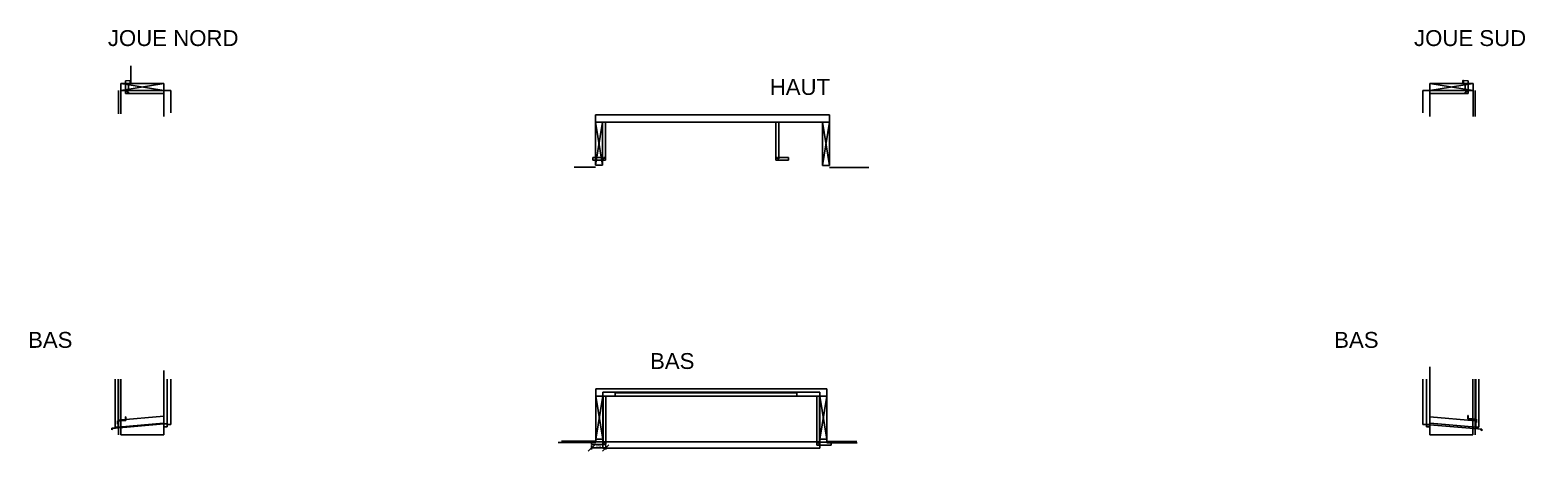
# Model space of a CAD drawing. Header units: millimetres. Extents: x -676 to 20600, y -6551 to 2508.
# Drawn here: x 11183 to 20600, y -5850 to -3199 of the extents above; entities that cross this region are included whole.
import ezdxf

# ---------------------------------------------------------------- set-up
doc = ezdxf.new("R2010")
doc.units = ezdxf.units.MM
doc.layers.get('0').update_dxf_attribs({"lineweight": 25, "true_color": 0xffffff})
doc.layers.get('Defpoints').update_dxf_attribs({"true_color": 0xffffff})
for name, color, linetype, lineweight, true_color in [('0 ... Seuil', 178, 'Continuous', 25, 0x000000), ('Baie', 136, 'Continuous', 25, 0x008080), ('Compribande', 2, 'Continuous', 25, 0xffff00), ('Cotes', 4, 'Continuous', 25, 0x00ffff), ('Enduit', 42, 'Continuous', 25, 0xcd8900), ('FibreDeBois', 30, 'Continuous', 25, 0xff7f00), ('LarmierBasDeMur', 178, 'Continuous', 25, 0x000000), ('Montant Précadre', 16, 'Continuous', 25, 0x800000), ('Option Bois Brule ... OptionRecalepinage', 1, 'Continuous', 25, 0xff0000), ('Option Bois Brule ... OptionRecalepinage ... Larmier', 178, 'Continuous', 25, 0x000000)]:
    doc.layers.add(name, color=color, linetype=linetype, lineweight=lineweight, true_color=true_color)
doc.styles.add('QCADDimTextStyle', font='txt')
doc.styles.add('textstyle15', font='')
doc.styles.add('textstyle16', font='')
doc.styles.add('textstyle17', font='')
doc.styles.add('textstyle18', font='')
doc.styles.add('textstyle19', font='')
doc.styles.add('textstyle20', font='')
doc.styles.get('textstyle15').set_extended_font_data('Liberation Sans')
doc.styles.get('textstyle16').set_extended_font_data('Liberation Sans')
doc.styles.get('textstyle17').set_extended_font_data('Liberation Sans')
doc.styles.get('textstyle18').set_extended_font_data('Liberation Sans')
doc.styles.get('textstyle19').set_extended_font_data('Liberation Sans')
doc.styles.get('textstyle20').set_extended_font_data('Liberation Sans')
doc.dimstyles.new('QCADDimStyle', dxfattribs={"dimtxt": 20, "dimasz": 20, "dimexe": 10, "dimexo": 5, "dimgap": 5, "dimtad": 1, "dimtoh": 1, "dimdec": 4, "dimzin": 0, "dimdsep": 46, "dimtxsty": 'QCADDimTextStyle', "dimcen": 0.09, "dimadec": 0, "dimazin": 0, "dimtfac": 1, "dimtdec": 4, "dimtofl": 0, "dimtmove": 0, "dimatfit": 3, "dimfxl": 1, "dimtolj": 1, "dimtzin": 0, "dimarcsym": 0})

# ---------------------------------------------------------------- blocks, each defined once
blk = doc.blocks.new('SeuilBaie1_VueDessus')
blk.add_line((1361, -302), (-5, -302))
at = {"layer": '0 ... Seuil'}
for p, q in [((-5, -343), (-5, 11)), ((1361, 11), (-5, 11)), ((1361, -343), (1361, 11)), ((1361, -15), (-5, -15)), ((-3.5, -302), (-3.5, -15)), ((1359.5, -302), (1359.5, -15)), ((1361, -343), (-5, -343))]:
    blk.add_line(p, q, dxfattribs=at)
blk = doc.blocks.new('SeuilBaie1_VueCoupeEst')
blk.add_line((26.1, -301.9), (-24.1, -301.9))
at = {"layer": '0 ... Seuil'}
for p, q in [((-0.5, 11), (-0.5, -14.9)), ((1, 11), (-0.5, 11)), ((1, 11), (1, -15)), ((1, -14.9), (-49.2, -14.9)), ((-49.2, -14.9), (-24.1, -301.9)), ((1, -14.9), (29.6, -341.4)), ((24.6, -301.9), (28.2, -342.9)), ((28.2, -342.9), (38.7, -342.9)), ((29.6, -341.4), (35.1, -341.4)), ((30.6, -336.9), (31.6, -335.8)), ((30.6, -336.9), (35.1, -341.4)), ((31.6, -335.8), (38.7, -342.9))]:
    blk.add_line(p, q, dxfattribs=at)
blk = doc.blocks.new('SeuilBaie1_VueCoupeOuest')
blk.add_line((-26.6, -301.9), (23.6, -301.9))
at = {"layer": '0 ... Seuil'}
for p, q in [((-1.5, 11), (-1.5, -15)), ((-1.5, 11), (0, 11)), ((0, 11), (0, -14.9)), ((-1.5, -14.9), (-30.1, -341.4)), ((-1.5, -14.9), (48.7, -14.9)), ((48.7, -14.9), (23.6, -301.9)), ((-32.1, -335.8), (-39.2, -342.9)), ((-28.7, -342.9), (-39.2, -342.9)), ((-31.1, -336.9), (-35.6, -341.4)), ((-30.1, -341.4), (-35.6, -341.4)), ((-31.1, -336.9), (-32.1, -335.8)), ((-25.1, -301.9), (-28.7, -342.9))]:
    blk.add_line(p, q, dxfattribs=at)
blk = doc.blocks.new('LarmierHautBaie1_VueCoupe')
at = {"layer": 'Option Bois Brule ... OptionRecalepinage ... Larmier'}
for p, q in [((0, 0), (0, 21.4)), ((1.5, 21.4), (0, 21.4)), ((0, 0), (51.8, -4.5)), ((1.5, 1.4), (1.5, 21.4)), ((1.5, 1.4), (53.3, -3.2)), ((46.2, -16.1), (47.3, -15)), ((46.2, -16.1), (53.3, -23.2)), ((47.3, -15), (51.8, -19.5)), ((51.8, -19.5), (51.8, -4.5)), ((53.3, -23.2), (53.3, -3.2))]:
    blk.add_line(p, q, dxfattribs=at)
blk = doc.blocks.new('*D67')
at = {"layer": 'Cotes', "color": 0, "lineweight": -2}
for p, q in [((14739.9, -5810), (14699.9, -5850)), ((14719.9, -5814.1), (14719.9, -5840)), ((14809.9, -5830), (14719.9, -5830)), ((14789.9, -5850), (14829.9, -5810)), ((14809.9, -5814.1), (14809.9, -5840))]:
    blk.add_line(p, q, dxfattribs=at)
at = {"layer": 'Defpoints', "color": 0}
for p in [(14719.9, -5809.1), (14719.9, -5830), (14809.9, -5809.1)]:
    blk.add_point(p, dxfattribs=at)
at = {"layer": 'Cotes', "color": 0, "insert": (14764.9, -5815), "char_height": 20, "attachment_point": 5, "style": 'QCADDimTextStyle'}
blk.add_mtext('\\A1;90', dxfattribs=at)

msp = doc.modelspace()

# ---------------------------------------------------------------- hatches: boundary and pattern name
at = {"layer": 'Compribande'}
h = msp.add_hatch(dxfattribs=at)
h.set_pattern_fill('JIS_WOOD', color=256, angle=180, style=0)
h.paths.add_polyline_path([(11817.9, -3535.63), (11814.9, -3535.63), (11814.9, -3516.1), (11817.9, -3516.1)], flags=0)
h = msp.add_hatch(dxfattribs=at)
h.set_pattern_fill('JIS_WOOD', color=256, style=0)
h.paths.add_polyline_path([(20208, -3535.63), (20211, -3535.63), (20211, -3516.1), (20208, -3516.1)], flags=0)

# ---------------------------------------------------------------- linework, layer by layer
for p in [(10091.87, 0), (10191.87, 0)]:
    msp.add_xline(p, (0, 1))
at = {"layer": 'Baie'}
for p, q in [((12070.9, -3580.63), (12025.9, -3580.63)), ((12025.9, -3580.63), (12025.9, -3726.63)), ((12070.9, -3580.63), (12070.9, -3720.54)), ((19955, -3580.63), (20000, -3580.63)), ((19955, -3580.63), (19955, -3720.54)), ((20000, -3580.63), (20000, -3726.63)), ((14744.37, -3779), (14744.37, -3734)), ((14744.37, -3734), (16219.37, -3734)), ((16219.37, -3779), (16219.37, -3734)), ((14744.37, -3779), (16219.37, -3779)), ((12025.9, -5697.63), (12025.9, -5397.63)), ((12046.9, -5697.63), (12046.9, -5397.63)), ((12070.9, -5682.63), (12070.9, -5397.63)), ((14746.87, -5504.05), (14746.87, -5459.05)), ((14746.87, -5459.05), (16202.87, -5459.05)), ((16202.87, -5504.05), (16202.87, -5459.05)), ((19955, -5682.63), (19955, -5397.63)), ((19979, -5697.63), (19979, -5397.63)), ((20000, -5697.63), (20000, -5397.63)), ((14746.87, -5504.05), (14867.87, -5504.05)), ((14867.87, -5504.05), (14867.87, -5483.05)), ((14867.87, -5483.05), (16012.87, -5483.05)), ((16012.87, -5504.05), (16012.87, -5483.05)), ((16157.87, -5504.05), (16012.87, -5504.05)), ((12025.98, -5682.63), (12025.9, -5682.63)), ((12046.9, -5697.63), (12025.9, -5697.63)), ((12070.9, -5682.63), (12046.9, -5682.63)), ((19955, -5682.63), (19979, -5682.63)), ((19979, -5697.63), (20000, -5697.63)), ((19999.91, -5682.63), (20000, -5682.63))]:
    msp.add_line(p, q, dxfattribs=at)
at = {"layer": 'Compribande'}
for p, q in [((11814.9, -3535.63), (11814.9, -3516.1)), ((11814.9, -3516.1), (11817.9, -3516.1)), ((11817.9, -3535.63), (11814.9, -3535.63)), ((11817.9, -3516.1), (11817.9, -3535.63)), ((20211, -3516.1), (20208, -3516.1)), ((20208, -3516.1), (20208, -3535.63)), ((20208, -3535.63), (20211, -3535.63)), ((20211, -3535.63), (20211, -3516.1))]:
    msp.add_line(p, q, dxfattribs=at)
at = {"layer": 'Enduit'}
for p, q in [((11817.9, -3425.64), (11817.9, -3535.63)), ((11741.9, -3580.63), (11741.9, -3726.63)), ((20285, -3580.63), (20285, -3743.26)), ((14610, -4063), (14744.37, -4063)), ((16219.37, -4064), (16467.49, -4064)), ((11741.9, -5747.63), (11741.9, -5397.63)), ((20285, -5747.63), (20285, -5397.63)), ((14530, -5788.05), (14746.87, -5788.05)), ((16202.87, -5789.05), (16391, -5789.05))]:
    msp.add_line(p, q, dxfattribs=at)
at = {"layer": 'LarmierBasDeMur'}
for p, q in [((14746.87, -5796.05), (14746.87, -5674.89)), ((14510, -5796.05), (14746.87, -5796.05)), ((16202.87, -5797.05), (16202.87, -5775.05)), ((16202.87, -5797.05), (16393.34, -5797.05))]:
    msp.add_line(p, q, dxfattribs=at)
at = {"layer": 'Montant Précadre'}
for p, q in [((11754.9, -3535.63), (12025.9, -3535.63)), ((11754.9, -3535.63), (12025.9, -3580.63)), ((12025.9, -3535.63), (11754.9, -3580.63)), ((11754.9, -3535.63), (11754.9, -3726.63)), ((12025.9, -3580.63), (12025.9, -3535.63)), ((20273, -3535.63), (20000, -3535.63)), ((20273, -3535.63), (20000, -3580.63)), ((20000, -3580.63), (20000, -3535.63)), ((20000, -3535.63), (20273, -3580.63)), ((20273, -3535.63), (20273, -3743.26)), ((11754.9, -3580.63), (12025.9, -3580.63)), ((12025.9, -3580.63), (12025.9, -3743.26)), ((20273, -3580.63), (20000, -3580.63)), ((20000, -3580.63), (20000, -3743.26)), ((14744.37, -3779), (14789.37, -3779)), ((14744.37, -3779), (14789.37, -4050)), ((14744.37, -4050), (14789.37, -3779)), ((14744.37, -4050), (14744.37, -3779)), ((14789.37, -4050), (14789.37, -3779)), ((16174.37, -3779), (16219.37, -3779)), ((16219.37, -3779), (16174.37, -4052)), ((16219.37, -4052), (16174.37, -3779)), ((16174.37, -4052), (16174.37, -3779)), ((16219.37, -4052), (16219.37, -3779)), ((14744.37, -4050), (14789.37, -4050)), ((16174.37, -4052), (16219.37, -4052)), ((11754.9, -5747.63), (11754.9, -5397.63)), ((12025.9, -5747.63), (12025.9, -5397.63)), ((20000, -5747.63), (20000, -5397.63)), ((20271, -5747.63), (20271, -5397.63)), ((14746.87, -5775.05), (14746.87, -5504.05)), ((14746.87, -5504.05), (14791.87, -5504.05)), ((14746.87, -5504.05), (14791.87, -5775.05)), ((14746.87, -5775.05), (14791.87, -5504.05)), ((14791.87, -5775.05), (14791.87, -5504.05)), ((16157.87, -5775.05), (16157.87, -5504.05)), ((16157.87, -5504.05), (16202.87, -5504.05)), ((16202.87, -5504.05), (16157.87, -5775.05)), ((16202.87, -5775.05), (16157.87, -5504.05)), ((16202.87, -5775.05), (16202.87, -5504.05)), ((12025.9, -5747.63), (11754.9, -5747.63)), ((14746.87, -5775.05), (14791.87, -5775.05)), ((16157.87, -5775.05), (16202.87, -5775.05)), ((20000, -5747.63), (20271, -5747.63))]:
    msp.add_line(p, q, dxfattribs=at)
at = {"layer": 'Option Bois Brule ... OptionRecalepinage'}
for p, q in [((11785.9, -3518.63), (11814.9, -3516.1)), ((11785.9, -3518.63), (11785.9, -3598.63)), ((11803.9, -3535.63), (11817.9, -3535.63)), ((11803.9, -3535.63), (11803.9, -3580.63)), ((11814.9, -3535.63), (11814.9, -3515.83)), ((20222, -3535.63), (20208, -3535.63)), ((20211, -3535.63), (20211, -3515.83)), ((20240, -3518.63), (20211, -3516.1)), ((20222, -3535.63), (20222, -3580.63)), ((20240, -3518.63), (20240, -3598.63)), ((11785.9, -3598.63), (12025.9, -3598.63)), ((11803.9, -3580.63), (11794.9, -3580.63)), ((11794.9, -3580.63), (11794.9, -3589.63)), ((11794.9, -3589.63), (11803.9, -3589.63)), ((11803.9, -3580.63), (12025.9, -3580.63)), ((11803.9, -3589.63), (11803.9, -3598.63)), ((20222, -3580.63), (20000, -3580.63)), ((20240, -3598.63), (20000, -3598.63)), ((20220, -3580.63), (20231, -3580.63)), ((20222, -3589.63), (20222, -3598.63)), ((20231, -3589.63), (20222, -3589.63)), ((20231, -3580.63), (20231, -3589.63)), ((14789.37, -3779.13), (14807.37, -3779)), ((14789.37, -4010), (14789.37, -3779)), ((14807.37, -4019), (14807.37, -3779)), ((15881.37, -4019), (15881.37, -3779)), ((15899.37, -4010), (15899.37, -3779)), ((14727.37, -4019), (14727.37, -4001)), ((14727.37, -4001), (14789.37, -4001)), ((14727.37, -4019), (14807.37, -4019)), ((14789.37, -4010), (14798.37, -4010)), ((14798.37, -4001), (14807.37, -4001)), ((14798.37, -4010), (14798.37, -4001)), ((15890.37, -4001), (15881.37, -4001)), ((15961.37, -4019), (15881.37, -4019)), ((15890.37, -4010), (15890.37, -4001)), ((15899.37, -4010), (15890.37, -4010)), ((15961.37, -4001), (15899.37, -4001)), ((15961.37, -4019), (15961.37, -4001)), ((12025.9, -5689.1), (12025.9, -5343.39)), ((20000, -5689.1), (20000, -5319.5)), ((11720.9, -5699.21), (11720.9, -5397.63)), ((11738.9, -5699.21), (11738.9, -5397.63)), ((20290, -5699.46), (20290, -5397.63)), ((20308, -5699.46), (20308, -5397.63)), ((14791.87, -5504.05), (14813.87, -5504.05)), ((14809.87, -5809.05), (14809.87, -5504.05)), ((16139.87, -5812.05), (16139.87, -5504.05)), ((11738.9, -5699.21), (11720.9, -5699.21)), ((12025.11, -5674.17), (11738.9, -5699.21)), ((20000.87, -5674.17), (20290, -5699.46)), ((20290, -5699.46), (20308, -5699.46)), ((14719.87, -5791.05), (14791.87, -5791.05)), ((14719.87, -5809.05), (14719.87, -5791.05)), ((14809.87, -5809.05), (14719.87, -5809.05)), ((14791.87, -5791.05), (14791.87, -5775.05)), ((14791.87, -5791.05), (14791.87, -5800.05)), ((14791.87, -5800.05), (14800.87, -5800.05)), ((14800.87, -5791.05), (14809.87, -5791.05)), ((14800.87, -5800.05), (14800.87, -5791.05)), ((16148.87, -5794.05), (16139.87, -5794.05)), ((16139.87, -5812.05), (16229.87, -5812.05)), ((16148.87, -5803.05), (16148.87, -5794.05)), ((16157.87, -5803.05), (16148.87, -5803.05)), ((16157.87, -5794.05), (16157.87, -5775.05)), ((16157.87, -5794.05), (16157.87, -5803.05)), ((16229.87, -5794.05), (16157.87, -5794.05)), ((16229.87, -5812.05), (16229.87, -5794.05))]:
    msp.add_line(p, q, dxfattribs=at)

# ---------------------------------------------------------------- block references
at = {"layer": '0 ... Seuil'}
msp.add_blockref('SeuilBaie1_VueDessus', (14796.87, -5489.05), dxfattribs=at)
at = {"layer": '0 ... Seuil', "yscale": -1, "rotation": 270}
msp.add_blockref('SeuilBaie1_VueCoupeEst', (19985.09, -5683.13), dxfattribs=at)
at = {"layer": 'FibreDeBois', "yscale": -1, "rotation": 90}
msp.add_blockref('SeuilBaie1_VueCoupeOuest', (12040.81, -5677.95), dxfattribs=at)
at = {"layer": 'Option Bois Brule ... OptionRecalepinage ... Larmier', "yscale": -1, "rotation": 180}
msp.add_blockref('LarmierHautBaie1_VueCoupe', (11787.2, -5656.48), dxfattribs=at)
at = {"layer": 'Option Bois Brule ... OptionRecalepinage ... Larmier'}
msp.add_blockref('LarmierHautBaie1_VueCoupe', (20239.7, -5646.48), dxfattribs=at)

# ---------------------------------------------------------------- texts
at = {"char_height": 100, "attachment_point": 1}
for s, insert, style in [('JOUE NORD', (11674.1, -3200), 'textstyle19'), ('JOUE SUD', (19900, -3200), 'textstyle17'), ('HAUT', (15842.27, -3507.87), 'textstyle15'), ('BAS', (11171.51, -5100), 'textstyle20'), ('BAS', (19397.4, -5100), 'textstyle18'), ('BAS\\P', (15088.55, -5232.93), 'textstyle16')]:
    msp.add_mtext(s, dxfattribs=dict(at, insert=insert, style=style))

# ---------------------------------------------------------------- dimensions: what is measured, and where the dimension line sits
at = {"layer": 'Cotes'}
dim = msp.add_linear_dim(base=(14719.87, -5830), p1=(14809.87, -5809.05), p2=(14719.87, -5809.05), dimstyle='QCADDimStyle', override={"dimtxt": 20, "dimasz": 20, "dimexe": 10, "dimexo": 5, "dimgap": 5, "dimdec": 1, "dimzin": 8, "dimtsz": 20, "dimclrd": 0, "dimclre": 0, "dimclrt": 0, "dimazin": 2, "dimtmove": 2}, dxfattribs=at)
dim.commit()
dim.dimension.update_dxf_attribs({"geometry": '*D67', "text_midpoint": (14764.87, -5815)})

doc.saveas('drawing.dxf')
